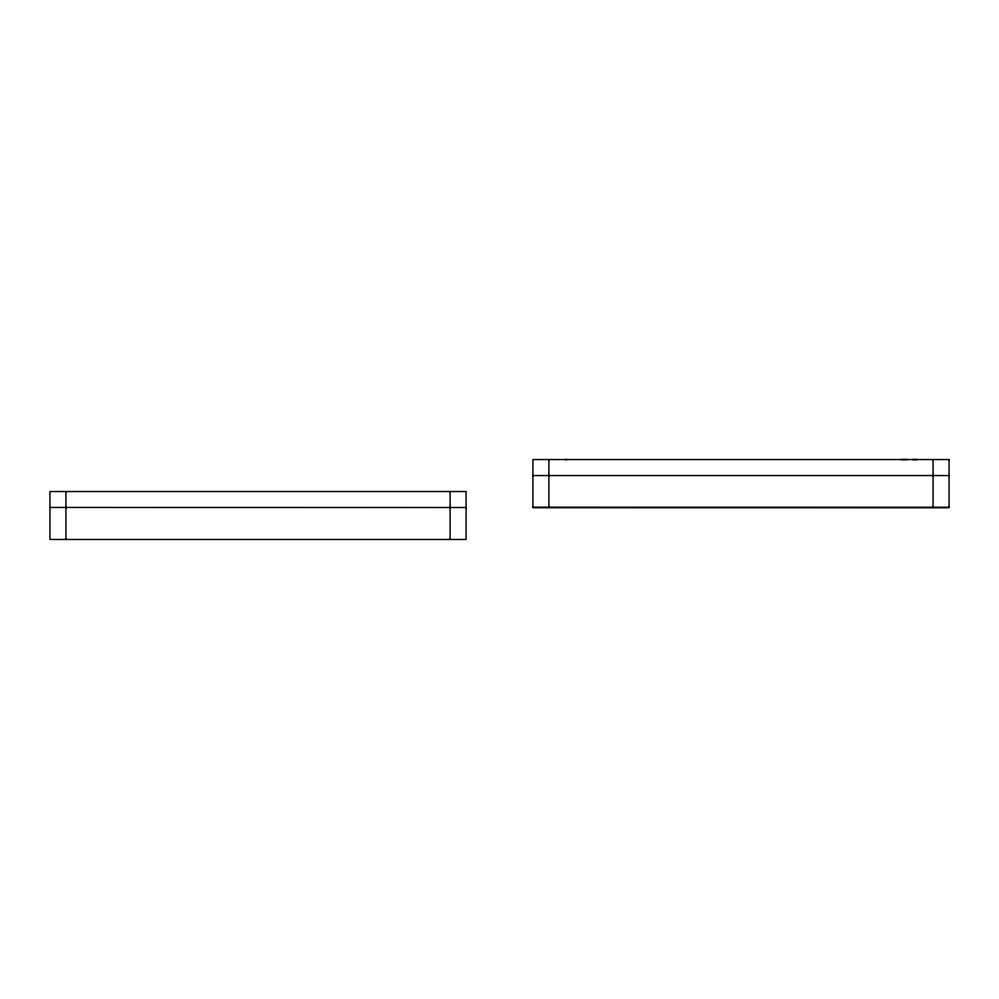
<?xml version="1.0" encoding="UTF-8"?>
<svg xmlns="http://www.w3.org/2000/svg" width="999" height="999" viewBox="0 0 999 999"><rect width="100%" height="100%" fill="white"/><g stroke="black" fill="none" stroke-linecap="round" stroke-linejoin="round"><path stroke-width="1.5" d="M65.922 539.46L65.922 491.533M450.112 539.46L450.112 491.533M466.083 507.48L466.083 539.46L49.95 539.46L49.95 491.533L466.083 491.533L466.083 507.504L50.499 507.455M949.05 475.524L949.05 507.504L532.917 507.504L532.917 475.499M548.888 507.504L548.888 475.549M933.078 507.504L933.078 475.549M564.86 459.552L567.007 459.54M912.424 459.54L917.094 459.552M901.123 459.54L907.229 459.54M532.917 507.455L949.05 507.504M933.078 459.552L933.078 475.524M548.888 459.552L548.888 475.524M949.05 459.552L532.917 459.552L532.917 475.549L949.05 475.549L949.05 459.552"/></g></svg>
